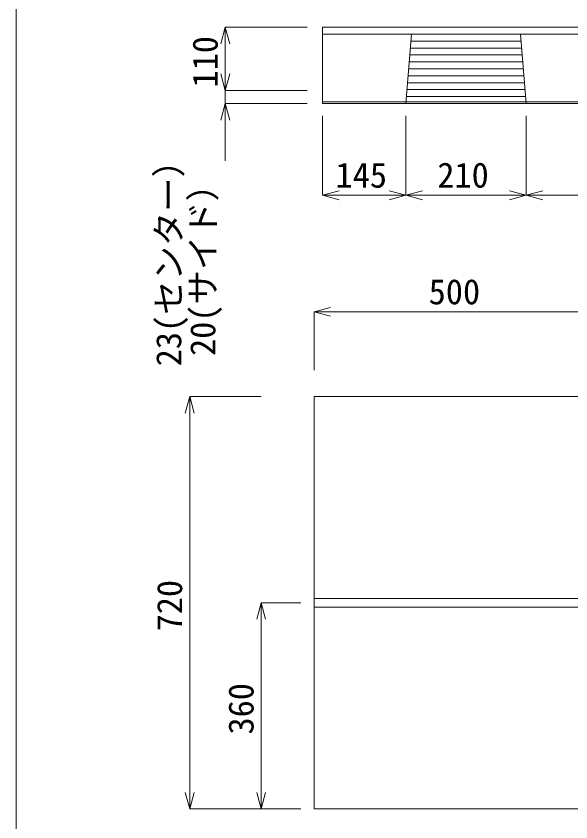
# Model space of a CAD drawing. Units: millimetres, scale not verified. Extents: x 229 to 5784, y 107 to 4117.
# Drawn here: x 234 to 1201, y 955 to 2362 of the extents above; entities that cross this region are included whole.
import ezdxf
from ezdxf.enums import TextEntityAlignment as Align

# ---------------------------------------------------------------- set-up
doc = ezdxf.new("R2010")
doc.units = ezdxf.units.MM
doc.header["$LTSCALE"] = 20
doc.layers.add('0-1', color=7, linetype='Continuous', lineweight=18)
doc.layers.add('0-f', color=7, linetype='Continuous', lineweight=18)
doc.styles.add('ＭＳ ゴシック', font='')
doc.styles.get('ＭＳ ゴシック').set_extended_font_data('MS Gothic')

msp = doc.modelspace()

# ---------------------------------------------------------------- linework, layer by layer
at = {"layer": '0-1'}
for p, q in [((598.5, 2342.32), (590.74, 2313.34)), ((598.5, 2232.32), (598.5, 2342.32)), ((598.5, 2342.32), (606.27, 2313.34)), ((598.5, 2342.32), (741.09, 2342.32)), ((768.34, 2342.32), (2768.34, 2342.32)), ((768.34, 2209.32), (768.34, 2342.32)), ((768.34, 2342.32), (2768.34, 2342.32)), ((768.34, 2209.32), (768.34, 2342.32)), ((768.34, 2330.32), (2768.34, 2330.32)), ((923.34, 2330.32), (913.34, 2209.32)), ((1113.34, 2330.32), (1123.34, 2209.32)), ((922.34, 2318.22), (1114.34, 2318.22)), ((920.34, 2294.02), (1116.34, 2294.02)), ((921.34, 2306.12), (1115.34, 2306.12)), ((919.34, 2281.92), (1117.34, 2281.92)), ((918.34, 2269.82), (1118.34, 2269.82)), ((598.5, 2232.32), (590.74, 2261.29)), ((598.5, 2232.32), (590.74, 2261.29)), ((598.5, 2232.32), (590.74, 2261.29)), ((598.5, 2232.32), (606.27, 2261.29)), ((598.5, 2232.32), (606.27, 2261.29)), ((598.5, 2232.32), (606.27, 2261.29)), ((917.34, 2257.72), (1119.34, 2257.72)), ((916.34, 2245.62), (1120.34, 2245.62)), ((598.5, 2232.32), (741.09, 2232.32)), ((598.5, 2209.32), (598.5, 2232.32)), ((598.5, 2232.32), (741.09, 2232.32)), ((598.5, 2232.32), (741.09, 2232.32)), ((598.5, 2232.32), (741.09, 2232.32)), ((598.5, 2232.32), (741.09, 2232.32)), ((915.34, 2233.52), (1121.34, 2233.52)), ((598.5, 2209.32), (590.74, 2180.34)), ((598.5, 2209.32), (598.5, 2109.32)), ((598.5, 2209.32), (606.27, 2180.34)), ((598.5, 2209.32), (741.09, 2209.32)), ((768.34, 2212.32), (2768.34, 2212.32)), ((768.34, 2212.32), (2768.34, 2212.32)), ((768.34, 2209.32), (2768.34, 2209.32)), ((768.34, 2209.32), (2768.34, 2209.32)), ((914.34, 2221.42), (1122.34, 2221.42)), ((768.34, 2049.21), (768.34, 2187.63)), ((913.34, 2049.21), (913.34, 2187.63)), ((1123.34, 2049.21), (1123.34, 2187.63)), ((768.34, 2049.21), (797.31, 2056.98)), ((913.34, 2049.21), (884.36, 2056.98)), ((913.34, 2049.21), (942.31, 2056.98)), ((1123.34, 2049.21), (1094.36, 2056.98)), ((1123.34, 2049.21), (1152.31, 2056.98)), ((768.34, 2049.21), (913.34, 2049.21)), ((768.34, 2049.21), (797.31, 2041.45)), ((913.34, 2049.21), (884.36, 2041.45)), ((913.34, 2049.21), (1123.34, 2049.21)), ((913.34, 2049.21), (942.31, 2041.45)), ((1123.34, 2049.21), (1094.36, 2041.45)), ((1123.34, 2049.21), (1413.34, 2049.21)), ((1123.34, 2049.21), (1152.31, 2041.45)), ((753.28, 1845.64), (782.26, 1853.41)), ((753.28, 1845.64), (1253.28, 1845.64)), ((753.28, 1845.64), (782.26, 1837.88)), ((753.28, 1845.64), (753.28, 1744.1)), ((536.48, 1697.94), (528.72, 1668.96)), ((536.48, 977.94), (536.48, 1697.94)), ((536.48, 1697.94), (544.25, 1668.96)), ((536.48, 1697.94), (661.1, 1697.94)), ((2753.28, 1697.94), (753.28, 1697.94)), ((753.28, 1672.94), (753.28, 1697.94)), ((753.28, 1672.94), (753.28, 977.94)), ((661.1, 1337.94), (653.34, 1308.96)), ((661.1, 977.94), (661.1, 1337.94)), ((661.1, 1337.94), (668.86, 1308.96)), ((661.1, 1337.94), (730.33, 1337.94)), ((1440.78, 1345.44), (753.28, 1345.44)), ((1440.78, 1330.44), (753.28, 1330.44)), ((753.28, 1052.94), (753.28, 977.94)), ((536.48, 977.94), (528.72, 1006.91)), ((536.48, 977.94), (544.25, 1006.91)), ((661.1, 977.94), (653.34, 1006.91)), ((661.1, 977.94), (668.86, 1006.91)), ((536.48, 977.94), (661.1, 977.94)), ((661.1, 977.94), (730.33, 977.94)), ((753.28, 977.94), (2423.25, 977.94))]:
    msp.add_line(p, q, dxfattribs=at)
at = {"layer": '0-f'}
msp.add_line((233.7, 4112.38), (233.7, 107.38), dxfattribs=at)

# ---------------------------------------------------------------- texts
at = {"layer": '0-1', "style": 'ＭＳ ゴシック'}
for s, p in [('110', (598.5, 2237.32)), ('23(センター）', (534.99, 1750.59)), ('20(サイド）', (594.45, 1768.69)), ('720', (536.48, 1287.94)), ('360', (661.1, 1107.94))]:
    msp.add_text(s, height=43.99, rotation=90, dxfattribs=at).set_placement(p, align=Align.BOTTOM_LEFT)
for s, p in [('145', (790.84, 2049.21)), ('210', (968.34, 2049.21)), ('500', (953.28, 1845.64))]:
    msp.add_text(s, height=43.99, dxfattribs=at).set_placement(p, align=Align.BOTTOM_LEFT)

doc.saveas('drawing.dxf')
